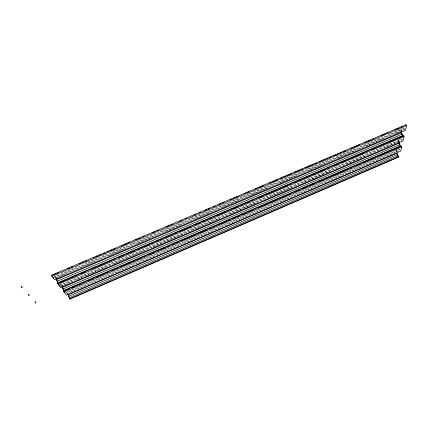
<?xml version="1.0" encoding="UTF-8"?>
<svg xmlns="http://www.w3.org/2000/svg" width="428" height="428" viewBox="0 0 428 428"><rect width="100%" height="100%" fill="white"/><g stroke="black" fill="none" stroke-linecap="round" stroke-linejoin="round"><path stroke-width="0.32" stroke-dasharray="2.14 1.6" d="M396.339 151.903L396.312 149.629M398.575 141.866L398.559 139.507M398.944 141.026L399.303 139.416M400.918 131.364L400.908 128.914L392.909 132.311M401.304 130.481L401.678 128.796A5.088 2.306 67.1 0 1 402.133 128.352M397.034 149.57L396.692 151.111A4.863 2.108 66.2 0 0 396.793 152.159M65.575 292.757L399.394 149.195L400.234 150.121L67.164 293.469M396.216 150.667L66.827 292.329L67.458 293.453M67.169 293.549L400.341 150.153M60.781 286.193L402.604 139.876L400.87 138.34M60.781 286.273L401.48 140.432M61.825 286.032L69.818 282.614M76.575 279.719L107.3 266.564M114.062 263.669L144.172 250.781M152.775 247.095L181.654 234.731M192.718 229.996L218.526 218.949M230.2 213.952L256.014 202.899M268.918 197.378L292.88 187.116M303.944 182.381L305.785 181.59M308.861 180.274L329.753 171.334M346.343 164.229L367.235 155.284M386.286 147.13L397.96 142.128M59.802 285.198L401.737 138.95M398.457 140.587L61.167 284.871L60.578 283.994M56.453 275.332L58.299 274.551M61.375 273.241L74.911 267.489M75.526 267.227L78.597 265.922M85.365 263.043L87.21 262.262M87.826 262L98.895 257.292M101.971 255.987L103.817 255.2M104.432 254.938L107.508 253.633M110.585 252.322L112.43 251.541M113.046 251.279L124.115 246.571M124.73 246.309L127.806 245.003M130.882 243.698L132.728 242.911M133.343 242.649L136.42 241.344M137.035 241.082L141.336 239.252M141.952 238.99L149.335 235.855M149.95 235.593L153.026 234.282M153.641 234.02L156.718 232.714M159.794 231.409L161.634 230.622M162.249 230.36L165.326 229.055M165.941 228.793L178.246 223.566M178.861 223.304L181.932 221.993M182.547 221.731L185.624 220.425M188.7 219.12L190.546 218.334M191.161 218.071L194.237 216.766M194.852 216.504L202.23 213.369M202.845 213.107L207.152 211.277M207.767 211.015L210.844 209.704M211.459 209.447L219.457 206.045M220.072 205.782L223.143 204.477M223.758 204.215L227.45 202.647M228.065 202.385L231.141 201.08M231.757 200.818L236.063 198.988M236.679 198.726L239.755 197.415M240.37 197.158L248.363 193.756M248.978 193.493L256.361 190.358M256.977 190.096L260.053 188.791M260.668 188.529L264.969 186.699M265.585 186.437L268.661 185.126M269.276 184.869L277.274 181.467M280.966 179.899L285.267 178.069M285.883 177.807L288.959 176.502M289.574 176.24L297.572 172.837M298.188 172.58L303.725 170.226M307.411 168.659L314.179 165.78M314.794 165.518L326.484 160.548M327.094 160.291L328.939 159.505M336.322 156.37L355.39 148.265M364.003 144.6L380.61 137.543M389.218 133.884L392.294 132.573M53.735 277.248L404.187 128.218L405.081 129.149L55.324 278.002M54.613 276.119L55.228 277.034L400.801 130.042M55.324 278.088L405.188 129.181M66.367 273.786L55.908 278.237L55.228 277.034M81.122 267.505L95.267 261.481M108.798 255.725L124.174 249.176M137.704 243.42L153.08 236.871M165.379 231.639L181.98 224.566M195.51 218.81L207.2 213.834M207.81 213.572L210.886 212.261M221.955 207.553L223.801 206.767M224.416 206.505L236.101 201.529M236.716 201.267L239.792 199.956M250.862 195.248L252.707 194.462M253.323 194.2L265.007 189.224M265.622 188.962L268.698 187.651M279.768 182.943L281.613 182.157M282.229 181.895L290.221 178.492M290.837 178.23L293.913 176.919M294.528 176.657L297.599 175.352M308.674 170.638L310.514 169.852M311.129 169.59L314.205 168.279M314.821 168.017L319.127 166.187M319.743 165.925L322.814 164.614M323.429 164.352L325.275 163.566M337.574 158.333L339.42 157.547M340.035 157.285L343.112 155.974M343.727 155.712L348.028 153.882M348.643 153.62L351.72 152.309M352.335 152.047L354.181 151.261M366.48 146.028L368.326 145.242M368.941 144.98L372.018 143.669M372.627 143.407L376.934 141.577M377.55 141.315L380.626 140.004M381.241 139.742L383.087 138.961M395.386 133.723L397.232 132.937M397.842 132.675L399.688 131.888M403.299 127.614L404.187 128.218M398.554 148.58L399.394 149.195M66.447 292.174L66.987 292.961A5.27 0.792 67 0 1 67.528 293.918M60.423 284.315L61.327 285.508M54.431 276.424L55.383 277.676M398.682 149.34A4.863 2.108 66.2 0 1 399.399 149.864M401.004 139.121A4.97 2.204 66.6 0 1 401.737 139.64M60.006 284.957A5.398 0.835 66.9 0 1 59.995 284.411M402.732 128.223A5.088 2.306 67.1 0 1 404.187 128.935"/><path stroke-width="0.64" d="M400.913 146.462L400.999 146.103L63.702 290.949L64.034 291.998L66.426 295.111L400.656 151.164L401.641 146.922L400.999 146.103M403.401 135.676L404.064 136.505L403.032 140.946L60.664 287.6L58.155 284.326L57.817 283.261L403.401 135.676L403.518 136.393M405.83 125.153L405.921 124.757L51.628 275.177L51.97 276.258L54.613 279.703L405.519 130.246L406.6 125.591L405.921 124.757M68.089 295.053A5.27 0.792 67 0 1 69.143 297.54L69.855 299.108L398.629 157.092L398.805 156.664L398.083 155.594A4.863 2.108 66.2 0 1 397.077 153.31M69.855 299.108L68.769 296.235L397.184 154.631L398.629 157.092M69.357 297.711L397.853 155.936M69.603 298.84L398.805 156.664M62.055 286.487L62.509 287.402L398.912 143.257L398.687 142.331M64.109 291.35L63.178 288.895L399.442 144.664L400.651 146.777M63.777 290.398L400.121 145.996M63.702 290.949L63.9 291.217L66.356 290.163M67.587 289.633L69.427 288.841M72.498 287.525L74.338 286.733M75.563 286.204L77.409 285.417M78.634 284.887L81.09 283.834M82.93 283.042L84.161 282.512M88.457 280.666L90.297 279.88M91.528 279.35L93.368 278.558M96.439 277.242L98.279 276.451M99.505 275.921L101.35 275.129M102.576 274.605L105.031 273.551M106.872 272.759L108.102 272.229M112.398 270.384L114.239 269.592M115.469 269.068L117.309 268.276M120.38 266.96L122.221 266.168M123.446 265.638L132.043 261.947M133.269 261.422L135.109 260.631M136.339 260.101L138.18 259.309M139.41 258.785L141.866 257.731M143.706 256.939L144.931 256.409M149.228 254.564L151.073 253.772M152.298 253.248L154.139 252.456M157.21 251.14L159.05 250.348M160.281 249.818L162.121 249.026M163.346 248.502L165.802 247.448M167.648 246.656L168.873 246.127M173.169 244.281L175.015 243.489M176.24 242.965L178.08 242.173M181.151 240.857L182.991 240.065M184.222 239.536L186.062 238.744M187.287 238.219L192.814 235.844M194.044 235.32L195.885 234.528M197.11 233.998L198.95 233.207M200.181 232.682L206.933 229.783M210.004 228.461L211.844 227.669M213.074 227.145L214.915 226.353M217.98 225.032L219.826 224.245M221.051 223.716L222.892 222.924M224.122 222.4L226.578 221.34M228.418 220.554L229.649 220.024M233.945 218.178L235.785 217.387M237.01 216.862L238.856 216.07M241.922 214.749L243.767 213.963M244.993 213.433L246.833 212.641M248.063 212.117L253.585 209.741M257.886 207.896L259.726 207.104M260.952 206.58L262.797 205.788M264.023 205.258L267.703 203.674M268.934 203.15L277.526 199.459M278.756 198.929L280.597 198.137M281.827 197.613L283.668 196.821M284.893 196.292L287.349 195.238M289.189 194.446L290.419 193.921M294.715 192.076L296.556 191.284M297.786 190.76L299.627 189.968M302.698 188.646L304.538 187.855M305.763 187.33L307.609 186.538M308.834 186.009L314.361 183.639M318.657 181.793L320.497 181.001M321.728 180.472L323.568 179.685M324.793 179.155L328.479 177.572M329.704 177.048L331.55 176.256M332.775 175.726L338.302 173.356M339.527 172.826L341.367 172.035M342.598 171.51L344.438 170.719M345.669 170.189L348.125 169.135M349.965 168.343L351.19 167.819M355.486 165.973L357.332 165.181M358.557 164.652L360.397 163.865M363.468 162.544L365.309 161.752M366.539 161.228L368.38 160.436M369.61 159.906L375.131 157.536M376.972 156.744L378.202 156.215M379.427 155.69L381.273 154.899M382.498 154.369L384.339 153.577M385.569 153.053L389.25 151.469M390.48 150.945L392.321 150.153M393.546 149.623L399.073 147.253M64.034 291.998L401.641 146.922M56.143 278.708L56.619 279.65L401.261 132.798L401.036 131.845M55.966 278.703A5.537 0.877 66.8 0 1 57.673 282.523L58.422 284.176L57.298 281.18L401.801 134.242L403.042 136.393M57.914 282.721L402.502 135.601M59.872 282.753L63.558 281.18M64.788 280.656L66.629 279.864M67.859 279.34L69.705 278.553M70.93 278.029L73.391 276.98M75.232 276.194L76.462 275.669M80.764 273.829L82.604 273.043M83.835 272.518L85.675 271.732M91.822 269.105L93.662 268.319M94.893 267.794L96.733 267.008M97.964 266.484L101.65 264.905M102.881 264.381L104.721 263.594M105.951 263.07L107.797 262.284M109.022 261.759L111.483 260.711M113.324 259.919L114.554 259.395M118.856 257.56L120.696 256.773M121.927 256.249L123.767 255.457M126.843 254.146L128.684 253.36M129.914 252.836L131.754 252.049M132.985 251.525L134.825 250.738M137.286 249.685L139.742 248.636M140.972 248.112L142.813 247.325M144.043 246.801L149.575 244.436M151.416 243.65L152.646 243.125M156.948 241.29L158.788 240.499M160.019 239.974L161.859 239.188M164.935 237.877L166.776 237.091M168.006 236.566L169.846 235.775M171.077 235.25L172.917 234.464M175.378 233.415L176.609 232.891M179.065 231.842L180.905 231.056M182.135 230.526L187.667 228.167M189.508 227.38L190.738 226.856M195.04 225.016L196.88 224.229M198.111 223.705L199.951 222.918M203.027 221.608L204.868 220.816M206.098 220.292L207.938 219.505M209.169 218.981L211.625 217.932M213.47 217.146L214.696 216.621M217.156 215.568L218.997 214.781M220.227 214.257L225.759 211.897M227.6 211.106L228.83 210.581M230.055 210.057L231.901 209.271M233.132 208.746L234.972 207.96M236.203 207.436L238.043 206.649M241.119 205.333L242.96 204.547M244.19 204.022L246.03 203.236M247.261 202.712L249.717 201.663M251.562 200.871L252.788 200.347M258.319 197.987L263.851 195.623M265.692 194.836L266.922 194.312M268.147 193.788L269.993 193.001M271.224 192.477L273.064 191.691M274.295 191.161L277.981 189.588M279.211 189.064L281.052 188.277M282.282 187.753L284.122 186.966M285.353 186.437L287.809 185.388M289.654 184.602L290.88 184.077M295.181 182.242L297.027 181.451M298.257 180.926L301.943 179.353M303.784 178.567L305.014 178.043M306.239 177.518L308.085 176.732M309.316 176.202L311.156 175.416M312.387 174.892L316.073 173.319M317.303 172.794L319.144 172.008M320.374 171.478L322.214 170.692M323.445 170.167L325.901 169.119M327.746 168.332L328.971 167.808M333.273 165.968L335.119 165.181M336.349 164.657L338.19 163.871M341.876 162.298L343.106 161.768M344.331 161.244L346.177 160.457M347.408 159.933L349.248 159.146M350.479 158.622L354.165 157.049M355.395 156.52L357.236 155.733M358.466 155.209L363.993 152.85M365.838 152.063L367.064 151.533M371.365 149.698L373.211 148.912M374.441 148.388L376.282 147.601M379.352 146.285L381.198 145.499M382.423 144.974L384.269 144.188M385.5 143.664L387.34 142.877M388.57 142.353L392.257 140.775M393.487 140.25L395.328 139.464M396.558 138.94L402.085 136.575M58.155 284.326L404.064 136.505M53.698 274.685L55.538 273.904M56.769 273.38L58.615 272.599M67.833 268.682L69.673 267.901M70.904 267.377L72.749 266.596M78.891 263.985L80.737 263.204M81.967 262.68L83.808 261.899M85.038 261.374L86.884 260.593M93.026 257.982L94.872 257.201M96.102 256.677L97.942 255.896M99.173 255.372L101.019 254.59M103.474 253.547L104.705 253.023M107.161 251.98L109.006 251.199M110.237 250.674L112.077 249.893M113.308 249.374L115.153 248.588M121.295 245.977L123.141 245.196M124.371 244.672L126.212 243.89M127.442 243.371L129.898 242.323M135.43 239.974L137.276 239.193M138.506 238.674L140.347 237.888M142.808 236.845L144.033 236.326M152.636 232.672L155.096 231.628M156.942 230.842L158.167 230.323M166.77 226.669L169.231 225.626M171.077 224.839L172.302 224.32M179.68 221.185L181.52 220.404M185.206 218.836L186.437 218.317M193.814 215.182L195.655 214.401M199.341 212.834L200.571 212.315M204.873 210.485L206.719 209.704M207.949 209.185L209.79 208.399M213.476 206.836L214.706 206.312M219.008 204.482L220.853 203.701M222.079 203.182L223.924 202.396M230.071 199.785L231.912 199.004M233.142 198.485L234.988 197.699M236.213 197.18L238.059 196.393M244.206 193.788L246.047 193.001M247.277 192.482L249.123 191.696M255.265 189.09L257.11 188.304M258.341 187.785L260.181 186.999M261.412 186.48L263.257 185.693M269.399 183.088L271.245 182.301M272.476 181.782L274.316 180.996M275.546 180.477L277.392 179.69M280.463 178.39L282.303 177.604M283.534 177.085L285.38 176.299M286.61 175.78L288.451 174.993M289.681 174.474L291.522 173.693M294.598 172.388L296.438 171.601M297.669 171.082L299.514 170.296M300.745 169.777L302.585 168.996M305.046 167.947L307.502 166.904M308.732 166.385L310.573 165.599M311.803 165.08L313.649 164.293M314.874 163.774L316.72 162.993M319.181 161.945L321.637 160.901M322.867 160.382L324.708 159.596M325.938 159.077L327.784 158.296M329.009 157.772L331.47 156.728M333.31 155.947L335.771 154.899M337.002 154.38L338.842 153.599M340.073 153.074L341.919 152.293M343.144 151.769L345.605 150.726M351.137 148.377L352.977 147.596M354.207 147.071L359.739 144.723M365.271 142.374L367.112 141.593M368.342 141.069L370.798 140.026M372.644 139.244L373.874 138.72M381.246 135.59L384.933 134.023M386.778 133.242L388.009 132.717M395.381 129.588L399.067 128.02M400.913 127.239L402.143 126.715M51.97 276.258L406.6 125.591M51.628 275.177L52.002 275.878M57.817 283.261L60.166 286.535M53.051 277.242L53.746 278.152M64.805 292.597L63.9 291.217M401.1 146.718L400.367 145.638A4.97 2.204 66.6 0 1 399.046 142.117M56.619 279.65L57.298 281.18M68.769 296.235L68.122 294.785L396.665 153.256L397.184 154.631M62.509 287.402L63.178 288.895M401.261 132.798L401.801 134.242M398.912 143.257L399.442 144.664M35.877 302.74L35.112 301.644L35.679 303.243M29.227 295.272L28.43 294.138L29.008 295.769M22.229 287.423L21.4 286.236L21.983 287.905M64.013 291.538L63.547 290.216A5.398 0.835 66.9 0 0 61.889 286.498M402.748 135.216A5.088 2.306 67.1 0 1 401.405 131.61"/></g></svg>
